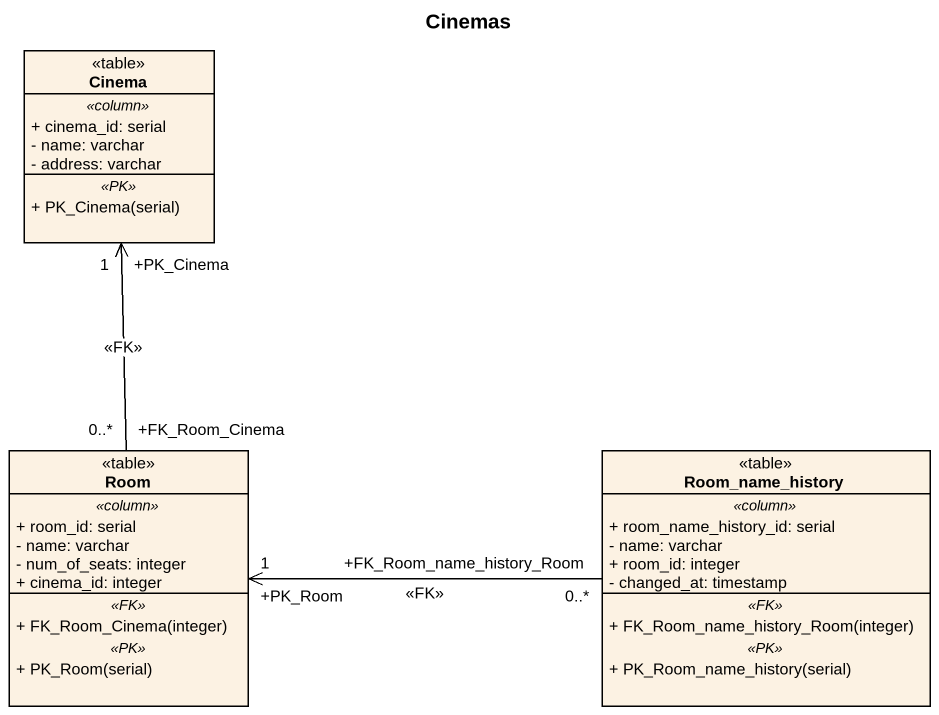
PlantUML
@startuml
title Cinemas
hide circle
hide empty members
skinparam classAttributeIconSize 0
class Cinema <<table>> {
  .. <<column>> ..
  + cinema_id: serial
  - name: varchar
  - address: varchar
  .. <<PK>> ..
  + PK_Cinema(serial)
}
class Room <<table>> {
  .. <<column>> ..
  + room_id: serial
  - name: varchar
  - num_of_seats: integer
  + cinema_id: integer
  .. <<FK>> ..
  + FK_Room_Cinema(integer)
  .. <<PK>> ..
  + PK_Room(serial)
}
class Room_name_history <<table>> {
  .. <<column>> ..
  + room_name_history_id: serial
  - name: varchar
  + room_id: integer
  - changed_at: timestamp
  .. <<FK>> ..
  + FK_Room_name_history_Room(integer)
  .. <<PK>> ..
  + PK_Room_name_history(serial)
}
Room "+FK_Room_Cinema\n0..*" -up-> "+PK_Cinema\n1" Cinema : <<FK>>
Room_name_history "+FK_Room_name_history_Room\n0..*" -left-> "+PK_Room\n1" Room : <<FK>>
@enduml
